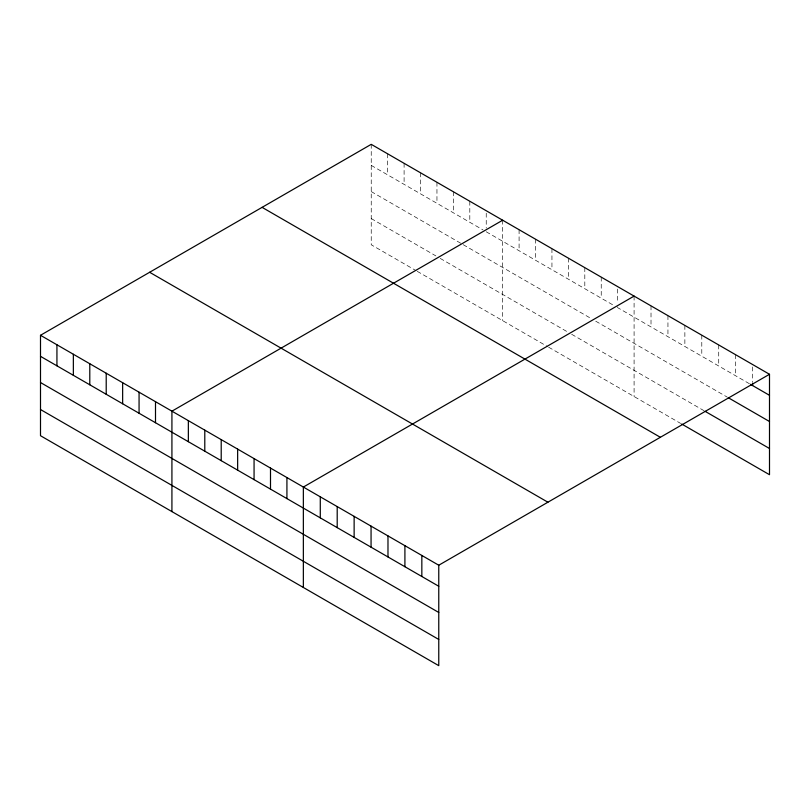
<?xml version="1.0" encoding="UTF-8"?>
<svg xmlns="http://www.w3.org/2000/svg" width="810" height="810" viewBox="0 0 810 810"><rect width="100%" height="100%" fill="white"/><g stroke="black" fill="none" stroke-linecap="round" stroke-linejoin="round"><path stroke-width="0.61" stroke-dasharray="4.05 3.04" d="M371.233 144.342L371.233 244.772L416.137 270.692M371.233 165.382L482.952 229.878M486.233 231.781L614.375 305.765M749.402 383.717L617.665 307.658L617.665 303.942M371.233 191.585L462.145 244.063M463.239 244.701L591.381 318.674M595.755 321.205L727.188 397.082M371.233 218.578L435.851 255.879M440.235 258.41L568.377 332.394M571.668 334.287L703.91 410.64M417.241 271.33L547.57 346.579M548.664 347.207L680.633 423.407M752.571 366.981L752.571 381.834M735.652 354.729L735.652 375.779M718.723 344.959L718.723 365.998M701.794 335.188L701.794 356.228M684.865 325.417L684.865 346.457M667.946 315.647L667.946 336.687M651.017 305.876L651.017 326.916M634.088 296.106L634.088 396.525M617.665 289.089L617.665 302.707M601.233 277.131L601.233 298.171M584.81 267.644L584.81 288.684M568.377 258.157L568.377 279.207M551.944 248.68L551.944 269.72M535.521 239.193L535.521 260.233M519.088 229.706L519.088 250.746M502.666 220.219L502.666 320.649M486.233 213.212L486.233 228.066M469.81 201.255L469.81 222.294M453.377 191.767L453.377 212.807M436.954 182.28L436.954 203.32M420.522 172.803L420.522 193.843M404.099 163.316L404.099 184.356M387.666 153.829L387.666 174.869"/><path stroke-width="1.21" d="M40.5 335.289L438.767 565.228L438.767 665.658L40.5 435.719L40.5 335.289L371.233 144.342L769.5 374.281L769.5 474.711L681.696 424.015M502.666 220.219L171.923 411.176L171.923 511.596M634.088 296.106L303.355 487.053L303.355 587.483M438.767 565.228L769.5 374.281M750.455 384.325L769.5 395.32M728.241 397.7L769.5 421.514M704.973 411.257L769.5 448.507M262.096 207.36L660.352 437.289M149.648 272.281L547.904 502.21M40.5 356.339L438.767 586.268M40.5 382.533L438.767 612.471M40.5 409.526L438.767 639.454M752.571 383.069L752.571 385.55M421.838 555.457L421.838 576.497M404.909 545.687L404.909 566.727M387.98 535.916L387.98 556.956M371.061 526.135L371.061 547.185M354.132 516.365L354.132 537.405M337.203 506.594L337.203 527.634M320.284 496.824L320.284 517.863M286.922 477.566L286.922 498.606M270.5 468.079L270.5 489.118M254.067 458.592L254.067 479.642M237.644 449.115L237.644 470.154M221.211 439.627L221.211 460.667M204.788 430.14L204.788 451.18M188.355 420.653L188.355 441.693M155.5 401.689L155.5 422.729M139.067 392.202L139.067 413.242M122.644 382.715L122.644 403.755M106.211 373.228L106.211 394.278M89.788 363.751L89.788 384.791M73.356 354.264L73.356 375.303M56.933 344.776L56.933 365.816"/></g></svg>
